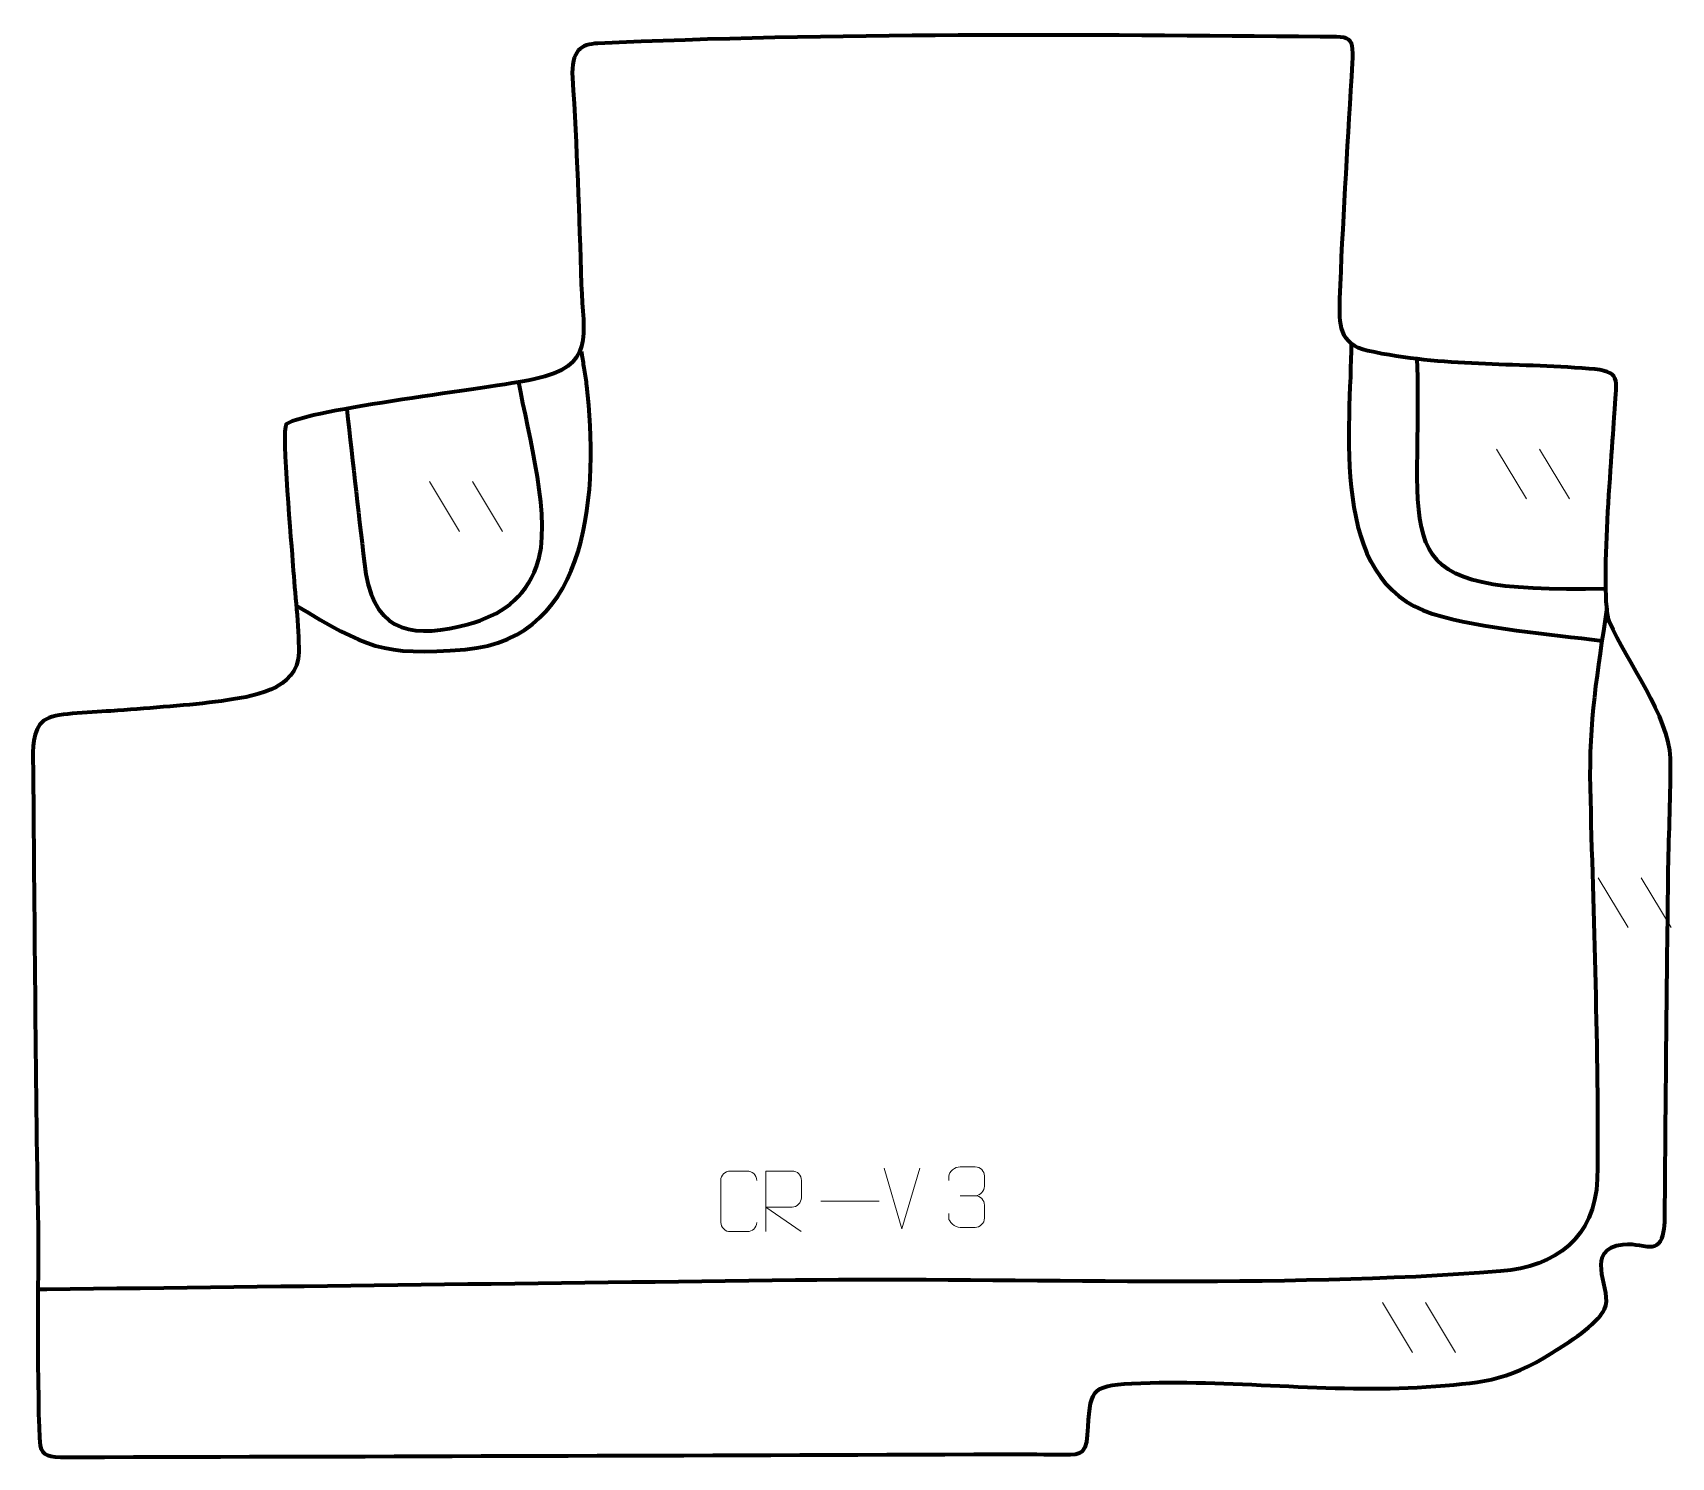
# Model space of a CAD drawing. Header units: millimetres. Extents: x -767 to -91, y 100 to 687.
import ezdxf

# ---------------------------------------------------------------- set-up
doc = ezdxf.new("R2010")
doc.units = ezdxf.units.MM
doc.header["$MEASUREMENT"] = 0
doc.layers.add('layer 2', color=7, linetype='Continuous')
doc.layers.add('layer 3', color=7, linetype='Continuous')

msp = doc.modelspace()

# ---------------------------------------------------------------- linework, layer by layer
at = {"layer": 'layer 2', "color": 142, "lineweight": 158}
for points, knots in [([(-658.1411, 451.3305), (-629.1035, 433.9878), (-623.1213, 430.3892), (-588.4197, 433.2237), (-588.4197, 433.2237), (-535.9818, 437.5069), (-533.5853, 500.2487), (-538.2819, 541.8484), (-538.2819, 541.8484), (-538.5785, 544.0693), (-538.9188, 546.2676), (-539.2699, 548.48), (-539.2699, 548.48), (-539.5909, 550.4566), (-539.9053, 552.4295), (-540.2103, 554.4086), (-540.2103, 554.4086), (-540.2103, 554.4086), (-540.4411, 555.9816), (-540.4411, 555.9816)], [0, 0, 0, 0, 0.16666667, 0.16666667, 0.16666667, 0.16666667, 0.33333333, 0.33333333, 0.33333333, 0.33333333, 0.5, 0.5, 0.5, 0.5, 0.66666667, 0.66666667, 0.66666667, 0.66666667, 1, 1, 1, 1]), ([(-223.1373, 559.3412), (-223.177, 525.5544), (-233.0075, 461.1777), (-189.6272, 447.9196), (-189.6272, 447.9196), (-168.5275, 441.4709), (-141.8033, 439.6279), (-119.6772, 436.7246)], [0, 0, 0, 0, 0.33333333, 0.33333333, 0.33333333, 0.33333333, 1, 1, 1, 1]), ([(-637.3388, 532.4262), (-634.6911, 509.7371), (-632.3236, 486.8436), (-629.4016, 464.2099), (-629.4016, 464.2099), (-625.1837, 439.2069), (-608.68, 437.8236), (-587.1581, 443.6447), (-587.1581, 443.6447), (-573.9144, 447.2267), (-563.9338, 454.0398), (-559.0158, 467.3812), (-559.0158, 467.3812), (-552.1571, 485.9872), (-562.5822, 522.0525), (-566.3145, 543.4116)], [0, 0, 0, 0, 0.2, 0.2, 0.2, 0.2, 0.4, 0.4, 0.4, 0.4, 0.6, 0.6, 0.6, 0.6, 1, 1, 1, 1]), ([(-117.7234, 450.3254), (-121.6339, 424.085), (-125.1901, 403.1584), (-124.639, 376.2828), (-124.639, 376.2828), (-123.3601, 322.6896), (-121.0697, 268.2497), (-121.6457, 214.7924), (-121.6457, 214.7924), (-122.8739, 190.5661), (-138.5333, 178.8152), (-161.6086, 176.8606), (-161.6086, 176.8606), (-253.0386, 169.4928), (-358.4639, 174.308), (-452.2644, 173.1506), (-452.2644, 173.1506), (-555.1914, 171.8807), (-658.1185, 170.6107), (-761.0455, 169.3409), (-761.0455, 169.3409), (-761.0455, 169.3409), (-764.0434, 169.3039), (-764.0434, 169.3039)], [0, 0, 0, 0, 0.14285714, 0.14285714, 0.14285714, 0.14285714, 0.28571429, 0.28571429, 0.28571429, 0.28571429, 0.42857143, 0.42857143, 0.42857143, 0.42857143, 0.57142857, 0.57142857, 0.57142857, 0.57142857, 0.71428571, 0.71428571, 0.71428571, 0.71428571, 1, 1, 1, 1])]:
    msp.add_open_spline(points, degree=3, knots=knots, dxfattribs=at)
msp.add_open_spline([(-118.1516, 458.224), (-211.0183, 456.2349), (-193.7192, 472.5199), (-195.8689, 552.9296)], degree=3, dxfattribs=at)
at = {"layer": 'layer 2', "color": 250, "lineweight": 9}
for points in [[(-163.2056, 515.7711), (-163.2056, 515.7711), (-150.8413, 495.2268), (-150.8413, 495.2268)], [(-145.4757, 515.7711), (-145.4757, 515.7711), (-133.1114, 495.2268), (-133.1114, 495.2268)], [(-603.2177, 502.375), (-603.2177, 502.375), (-590.8534, 481.8307), (-590.8534, 481.8307)], [(-585.4878, 502.375), (-585.4878, 502.375), (-573.1235, 481.8307), (-573.1235, 481.8307)], [(-121.2662, 339.0506), (-121.2662, 339.0506), (-108.9019, 318.5063), (-108.9019, 318.5063)], [(-103.5363, 339.0506), (-103.5363, 339.0506), (-91.172, 318.5063), (-91.172, 318.5063)], [(-408.3622, 194.3687), (-408.3622, 194.3687), (-415.684, 219.3223), (-415.684, 219.3223)], [(-401.0403, 219.3223), (-401.0403, 219.3223), (-408.3621, 194.3687), (-408.3621, 194.3687)], [(-441.8001, 205.7166), (-441.8001, 205.7166), (-417.8221, 205.7166), (-417.8221, 205.7166)], [(-384.367, 207.9744), (-384.367, 207.9744), (-378.1706, 207.9744), (-378.1706, 207.9744)], [(-210.1933, 163.9501), (-210.1933, 163.9501), (-197.829, 143.4058), (-197.829, 143.4058)], [(-192.4634, 163.9501), (-192.4634, 163.9501), (-180.0991, 143.4058), (-180.0991, 143.4058)]]:
    msp.add_open_spline(points, degree=3, dxfattribs=at)
for points, knots in [([(-468.2277, 197.007), (-468.3675, 194.6836), (-470.0447, 193.204), (-472.1924, 193.1932), (-472.1924, 193.1932), (-474.5243, 193.1936), (-476.8562, 193.1936), (-479.1877, 193.1932), (-479.1877, 193.1932), (-481.1127, 193.0878), (-483.0848, 194.9723), (-483.0736, 196.9896), (-483.0736, 196.9896), (-483.0732, 202.7597), (-483.0732, 208.5294), (-483.0736, 214.2987), (-483.0736, 214.2987), (-483.0694, 216.4368), (-481.3227, 218.156), (-479.1703, 218.1425), (-479.1703, 218.1425), (-476.8446, 218.1425), (-474.5185, 218.1425), (-472.1924, 218.1425), (-472.1924, 218.1425), (-470.2458, 218.178), (-468.2544, 216.6865), (-468.2277, 214.2489)], [0, 0, 0, 0, 0.125, 0.125, 0.125, 0.125, 0.25, 0.25, 0.25, 0.25, 0.375, 0.375, 0.375, 0.375, 0.5, 0.5, 0.5, 0.5, 0.625, 0.625, 0.625, 0.625, 0.75, 0.75, 0.75, 0.75, 1, 1, 1, 1]), ([(-464.524, 193.1927), (-464.524, 193.1927), (-464.524, 218.1462), (-464.524, 218.1462), (-464.524, 218.1462), (-460.9292, 218.1462), (-457.3337, 218.1462), (-453.7385, 218.1462), (-453.7385, 218.1462), (-451.4132, 218.1085), (-449.8559, 216.6185), (-449.86, 214.2521), (-449.86, 214.2521), (-449.8604, 212.2166), (-449.8604, 209.1572), (-449.86, 207.1212), (-449.86, 207.1212), (-449.8665, 205.2457), (-451.6788, 203.3039), (-453.6883, 203.2848), (-453.6883, 203.2848), (-453.6883, 203.2848), (-464.524, 203.2848), (-464.524, 203.2848), (-464.524, 203.2848), (-464.524, 203.2848), (-449.8693, 193.1927), (-449.8693, 193.1927)], [0, 0, 0, 0, 0.125, 0.125, 0.125, 0.125, 0.25, 0.25, 0.25, 0.25, 0.375, 0.375, 0.375, 0.375, 0.5, 0.5, 0.5, 0.5, 0.625, 0.625, 0.625, 0.625, 0.75, 0.75, 0.75, 0.75, 1, 1, 1, 1]), ([(-389.0767, 214.2196), (-389.0767, 214.2196), (-389.0767, 216.0768), (-389.0767, 216.0768), (-389.0767, 216.0768), (-389.091, 217.8187), (-386.4265, 219.9368), (-384.3674, 219.9141), (-384.3674, 219.9141), (-382.3033, 219.9141), (-380.2393, 219.9141), (-378.1756, 219.9141), (-378.1756, 219.9141), (-375.9811, 219.9229), (-374.3828, 218.0761), (-374.3384, 216.164), (-374.3384, 216.164), (-374.3388, 214.7289), (-374.3388, 213.2938), (-374.3384, 211.8583), (-374.3384, 211.8583), (-374.387, 210.2048), (-375.9896, 207.9748), (-378.1879, 207.9848), (-378.1879, 207.9848), (-375.9842, 207.9736), (-374.3762, 206.1704), (-374.3222, 204.1109), (-374.3222, 204.1109), (-374.3226, 202.3262), (-374.3226, 200.5415), (-374.3222, 198.7564), (-374.3222, 198.7564), (-374.3121, 196.695), (-376.367, 194.9319), (-378.1879, 194.94), (-378.1879, 194.94), (-380.2532, 194.9403), (-382.3184, 194.9403), (-384.384, 194.94), (-384.384, 194.94), (-386.5526, 194.9515), (-389.0836, 197.3517), (-389.1022, 198.8135), (-389.1022, 198.8135), (-389.1022, 198.8135), (-389.1022, 200.7221), (-389.1022, 200.7221)], [0, 0, 0, 0, 0.07692308, 0.07692308, 0.07692308, 0.07692308, 0.15384615, 0.15384615, 0.15384615, 0.15384615, 0.23076923, 0.23076923, 0.23076923, 0.23076923, 0.30769231, 0.30769231, 0.30769231, 0.30769231, 0.38461538, 0.38461538, 0.38461538, 0.38461538, 0.46153846, 0.46153846, 0.46153846, 0.46153846, 0.53846154, 0.53846154, 0.53846154, 0.53846154, 0.61538462, 0.61538462, 0.61538462, 0.61538462, 0.69230769, 0.69230769, 0.69230769, 0.69230769, 0.76923077, 0.76923077, 0.76923077, 0.76923077, 0.84615385, 0.84615385, 0.84615385, 0.84615385, 1, 1, 1, 1])]:
    msp.add_open_spline(points, degree=3, knots=knots, dxfattribs=at)
at = {"layer": 'layer 3', "color": 242, "lineweight": 158}
msp.add_open_spline([(-731.7935, 407.9766), (-717.9805, 409.1834), (-702.5091, 410.0433), (-688.9346, 411.9219), (-688.9346, 411.9219), (-676.8224, 413.6849), (-657.4642, 416.218), (-657.1084, 431.9219), (-657.1084, 431.9219), (-656.9971, 443.1505), (-658.8046, 456.2208), (-659.4975, 467.7635), (-659.4975, 467.7635), (-660.016, 475.3014), (-664.3555, 523.1663), (-662.2868, 526.0645), (-662.2868, 526.0645), (-653.1906, 532.1385), (-577.9399, 540.7585), (-559.9963, 544.5848), (-559.9963, 544.5848), (-534.6563, 549.9883), (-539.8287, 562.3735), (-540.6204, 583.6267), (-540.6204, 583.6267), (-541.4715, 612.0843), (-542.4321, 640.4388), (-544.2323, 668.8604), (-544.2323, 668.8604), (-544.9453, 680.1177), (-540.6241, 682.6742), (-533.8343, 682.9895), (-533.8343, 682.9895), (-439.1459, 687.3868), (-331.3825, 686.641), (-235.9455, 685.7075), (-235.9455, 685.7075), (-221.1902, 685.8624), (-222.0018, 686.1858), (-222.9358, 669.3229), (-222.9358, 669.3229), (-224.6352, 638.9101), (-226.6814, 608.1392), (-227.7872, 577.7296), (-227.7872, 577.7296), (-228.1344, 567.2234), (-228.1253, 559.1093), (-216.3229, 556.274), (-216.3229, 556.274), (-184.7402, 549.5097), (-156.4304, 551.4363), (-125.0179, 548.9103), (-125.0179, 548.9103), (-111.4115, 547.8162), (-113.7449, 544.9794), (-114.4079, 532.2546), (-114.4079, 532.2546), (-115.3557, 516.109), (-120.8587, 455.7346), (-116.6032, 444.457), (-116.6032, 444.457), (-109.5653, 428.0547), (-91.8407, 405.4651), (-91.509, 388.3587), (-91.509, 388.3587), (-91.225, 373.7141), (-92.2042, 357.6989), (-92.3826, 342.812), (-92.3826, 342.812), (-92.949, 296.7824), (-93.4008, 250.8013), (-93.7739, 204.7705), (-93.7739, 204.7705), (-93.8109, 200.2135), (-92.8613, 187.3348), (-99.0633, 187.1157), (-99.0633, 187.1157), (-104.8858, 186.9099), (-106.2485, 189.0981), (-113.6824, 187.4491), (-113.6824, 187.4491), (-126.8719, 183.66), (-114.9313, 168.6877), (-118.6744, 161.2871), (-118.6744, 161.2871), (-122.2243, 154.2685), (-133.5881, 147.5932), (-140.1838, 143.3191), (-140.1838, 143.3191), (-159.5388, 131.0437), (-170.0692, 130.951), (-192.2516, 129.1867), (-192.2516, 129.1867), (-231.5796, 126.5508), (-273.4279, 132.5081), (-313.6329, 130.6), (-313.6329, 130.6), (-331.0621, 129.7729), (-330.6247, 127.7329), (-331.835, 109.4844), (-331.835, 109.4844), (-332.4463, 100.2669), (-335.7881, 101.4205), (-344.2789, 101.3879), (-344.2789, 101.3879), (-351.8018, 101.3589), (-359.323, 101.4805), (-366.8453, 101.4653), (-366.8453, 101.4653), (-494.2803, 100.9389), (-621.7113, 100.5862), (-749.1456, 100.2507), (-749.1456, 100.2507), (-758.955, 100.2249), (-761.8327, 100.2092), (-763.3175, 103.4649), (-763.3175, 103.4649), (-765.3441, 107.9085), (-764.4169, 183.6479), (-764.6194, 194.8479), (-764.6194, 194.8479), (-765.7531, 259.393), (-766.0619, 324.0342), (-766.7175, 388.5921), (-766.7175, 388.5921), (-766.7763, 394.392), (-766.4753, 402.5737), (-760.0546, 405.0094), (-760.0546, 405.0094), (-754.1883, 407.2348), (-738.8448, 407.4325), (-731.7935, 407.9766)], degree=3, knots=[0, 0, 0, 0, 0.02941176, 0.02941176, 0.02941176, 0.02941176, 0.05882353, 0.05882353, 0.05882353, 0.05882353, 0.08823529, 0.08823529, 0.08823529, 0.08823529, 0.11764706, 0.11764706, 0.11764706, 0.11764706, 0.14705882, 0.14705882, 0.14705882, 0.14705882, 0.17647059, 0.17647059, 0.17647059, 0.17647059, 0.20588235, 0.20588235, 0.20588235, 0.20588235, 0.23529412, 0.23529412, 0.23529412, 0.23529412, 0.26470588, 0.26470588, 0.26470588, 0.26470588, 0.29411765, 0.29411765, 0.29411765, 0.29411765, 0.32352941, 0.32352941, 0.32352941, 0.32352941, 0.35294118, 0.35294118, 0.35294118, 0.35294118, 0.38235294, 0.38235294, 0.38235294, 0.38235294, 0.41176471, 0.41176471, 0.41176471, 0.41176471, 0.44117647, 0.44117647, 0.44117647, 0.44117647, 0.47058824, 0.47058824, 0.47058824, 0.47058824, 0.5, 0.5, 0.5, 0.5, 0.52941176, 0.52941176, 0.52941176, 0.52941176, 0.55882353, 0.55882353, 0.55882353, 0.55882353, 0.58823529, 0.58823529, 0.58823529, 0.58823529, 0.61764706, 0.61764706, 0.61764706, 0.61764706, 0.64705882, 0.64705882, 0.64705882, 0.64705882, 0.67647059, 0.67647059, 0.67647059, 0.67647059, 0.70588235, 0.70588235, 0.70588235, 0.70588235, 0.73529412, 0.73529412, 0.73529412, 0.73529412, 0.76470588, 0.76470588, 0.76470588, 0.76470588, 0.79411765, 0.79411765, 0.79411765, 0.79411765, 0.82352941, 0.82352941, 0.82352941, 0.82352941, 0.85294118, 0.85294118, 0.85294118, 0.85294118, 0.88235294, 0.88235294, 0.88235294, 0.88235294, 0.91176471, 0.91176471, 0.91176471, 0.91176471, 0.94117647, 0.94117647, 0.94117647, 0.94117647, 1, 1, 1, 1], dxfattribs=at)

doc.saveas('drawing.dxf')
